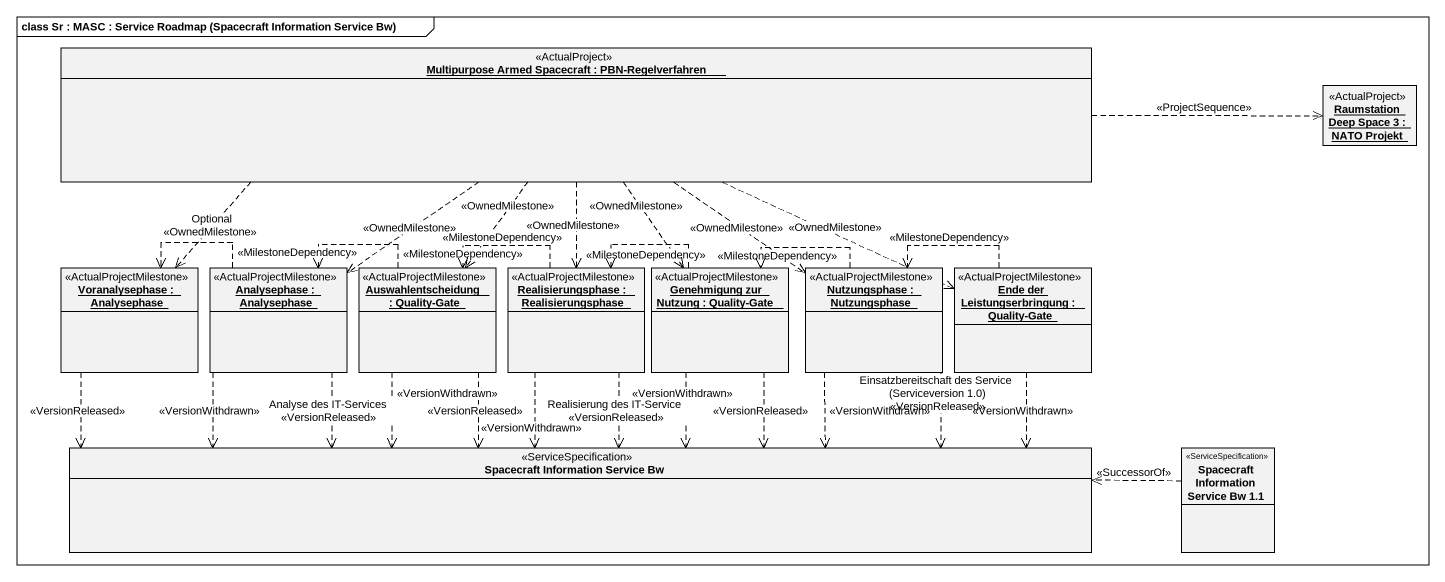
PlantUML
@startuml
mainframe class Sr : MASC : Service Roadmap (Spacecraft Information Service Bw)
hide circle
hide empty members
object "Multipurpose Armed Spacecraft : PBN-Regelverfahren" as Multipurpose_Armed <<ActualProject>>
object "Raumstation Deep Space 3 : NATO Projekt" as Raumstation_Deep_Space_3 <<ActualProject>>
object "Voranalysephase : Analysephase" as Voranalysephase <<ActualProjectMilestone>>
object "Analysephase : Analysephase" as Analysephase <<ActualProjectMilestone>>
object "Auswahlentscheidung : Quality-Gate" as Auswahlentscheidung <<ActualProjectMilestone>>
object "Realisierungsphase : Realisierungsphase" as Realisierungsphase <<ActualProjectMilestone>>
object "Genehmigung zur Nutzung : Quality-Gate" as Genehmigung_zur_Nutzung <<ActualProjectMilestone>>
object "Nutzungsphase : Nutzungsphase" as Nutzungsphase <<ActualProjectMilestone>>
object "Ende der Leistungserbringung : Quality-Gate" as Ende_der_Leistungserbringung <<ActualProjectMilestone>>
class "Spacecraft Information Service Bw" as Spacecraft_Information <<ServiceSpecification>>
class "Spacecraft Information Service Bw 1.1" as Spacecraft_Information_2 <<ServiceSpecification>>
Multipurpose_Armed .right.> Raumstation_Deep_Space_3 : <<ProjectSequence>>
Multipurpose_Armed .left.> Voranalysephase : Optional\n<<OwnedMilestone>>
Multipurpose_Armed ..> Analysephase : <<OwnedMilestone>>
Multipurpose_Armed ..> Auswahlentscheidung : <<OwnedMilestone>>
Multipurpose_Armed ..> Realisierungsphase : <<OwnedMilestone>>
Multipurpose_Armed ..> Genehmigung_zur_Nutzung : <<OwnedMilestone>>
Multipurpose_Armed ..> Nutzungsphase : <<OwnedMilestone>>
Multipurpose_Armed .right.> Ende_der_Leistungserbringung : <<OwnedMilestone>>
Voranalysephase .right.> Spacecraft_Information : <<VersionReleased>>
Analysephase .left.> Voranalysephase : <<MilestoneDependency>>
Analysephase .right.> Spacecraft_Information : Analyse des IT-Services\n<<VersionReleased>>
Analysephase .right.> Spacecraft_Information : <<VersionWithdrawn>>
Auswahlentscheidung .left.> Analysephase : <<MilestoneDependency>>
Auswahlentscheidung ..> Spacecraft_Information : <<VersionReleased>>
Auswahlentscheidung ..> Spacecraft_Information : <<VersionWithdrawn>>
Realisierungsphase .left.> Auswahlentscheidung : <<MilestoneDependency>>
Realisierungsphase ..> Spacecraft_Information : <<VersionWithdrawn>>
Realisierungsphase ..> Spacecraft_Information : Realisierung des IT-Service\n<<VersionReleased>>
Genehmigung_zur_Nutzung .left.> Realisierungsphase : <<MilestoneDependency>>
Genehmigung_zur_Nutzung ..> Spacecraft_Information : <<VersionReleased>>
Genehmigung_zur_Nutzung ..> Spacecraft_Information : <<VersionWithdrawn>>
Nutzungsphase .left.> Genehmigung_zur_Nutzung : <<MilestoneDependency>>
Nutzungsphase ..> Spacecraft_Information : <<VersionWithdrawn>>
Nutzungsphase ..> Spacecraft_Information : Einsatzbereitschaft des Service (Serviceversion 1.0)\n<<VersionReleased>>
Ende_der_Leistungserbringung .left.> Nutzungsphase : <<MilestoneDependency>>
Ende_der_Leistungserbringung .left.> Spacecraft_Information : <<VersionWithdrawn>>
Spacecraft_Information_2 .left.> Spacecraft_Information : <<SuccessorOf>>
@enduml
